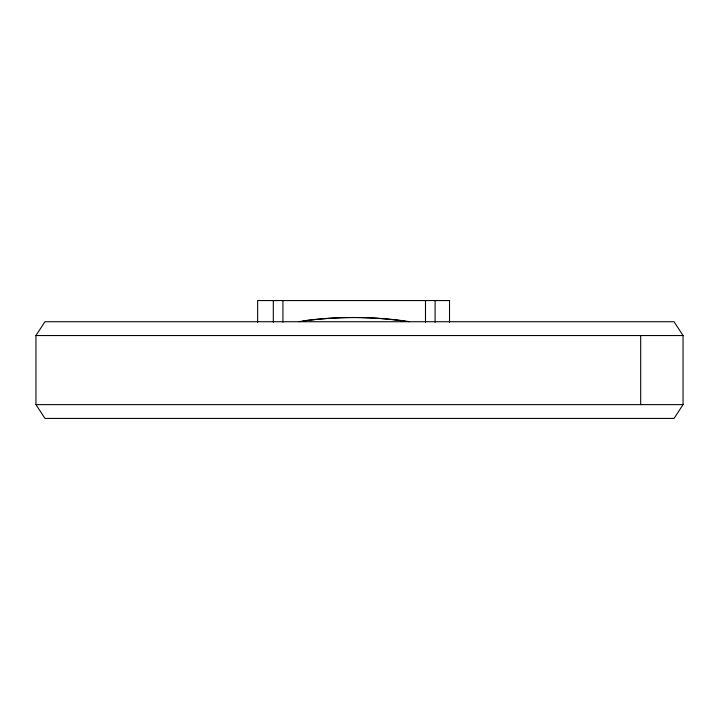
<?xml version="1.0" encoding="UTF-8"?>
<svg xmlns="http://www.w3.org/2000/svg" width="719" height="719" viewBox="0 0 719 719"><rect width="100%" height="100%" fill="white"/><g stroke="black" fill="none" stroke-linecap="round" stroke-linejoin="round"><path stroke-width="1.08" d="M35.95 335.539L44.964 321.726L674.045 321.726L683.05 335.539L683.05 404.626L674.045 418.44L44.964 418.44L35.95 404.626L35.95 335.539L683.05 335.539M35.95 404.626L683.05 404.626M640.692 335.539L640.692 404.626M449.519 322.247L449.519 300.56L257.636 300.56L257.636 322.247M435.103 300.56L435.103 322.247M425.495 300.56L425.495 322.247M282.918 300.56L282.918 322.247M273.31 300.56L273.31 322.247M303.103 320.89A371.903 371.579 90 0 1 404.941 321.186M298.978 321.654A371.903 371.579 -90 0 1 409.426 321.654"/></g></svg>
